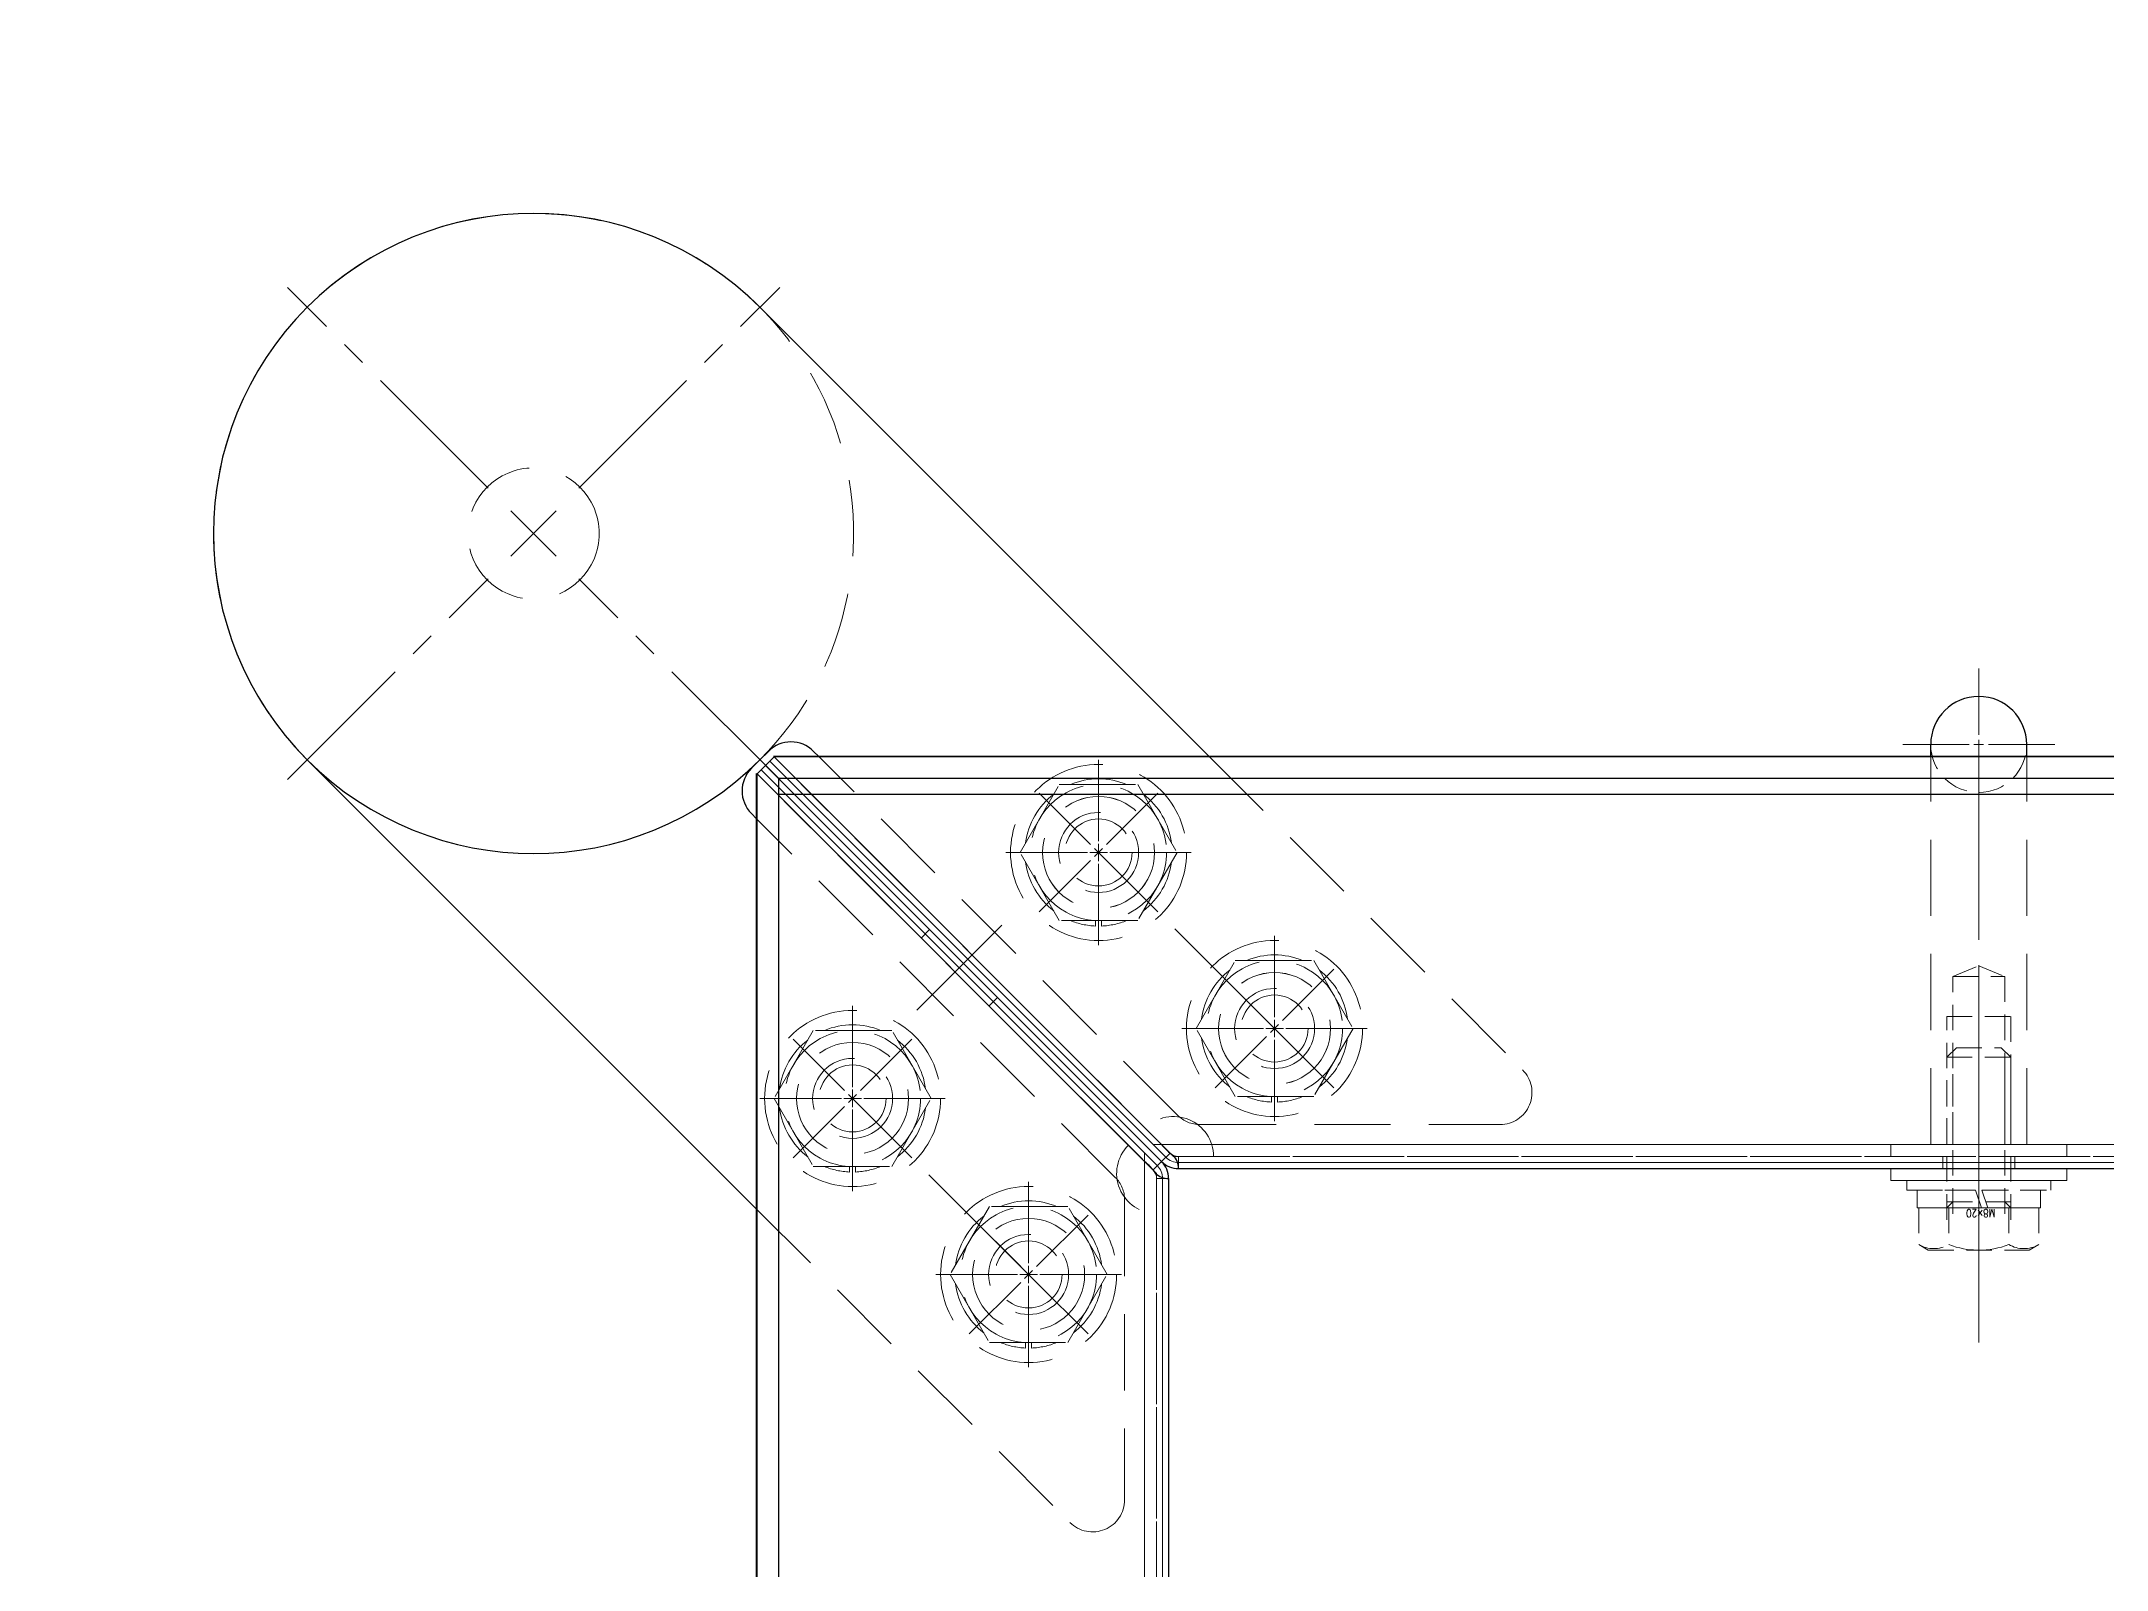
# Model space of a CAD drawing. Header units: millimetres. Extents: x 0 to 51411, y 0 to 16902.
# Drawn here: x 1882.2 to 2140.3, y 8802 to 8993 of the extents above; entities that cross this region are included whole.
import ezdxf

# ---------------------------------------------------------------- set-up
doc = ezdxf.new("R2010")
doc.units = ezdxf.units.MM
doc.linetypes.add('CENTER2', pattern=[28.575, 19.05, -3.175, 3.175, -3.175])
doc.linetypes.add('HIDDEN2', pattern=[4.7625, 3.175, -1.5875])
for name, color, linetype, lineweight in [('01_外形線', 7, 'Continuous', 25), ('03_かくれ線', 6, 'HIDDEN2', 13), ('04_中心線', 1, 'CENTER2', 9)]:
    doc.layers.add(name, color=color, linetype=linetype, lineweight=lineweight)
doc.layers.add('10_補助線', color=8, linetype='Continuous', lineweight=13, plot=False)
doc.styles.add('寸法用', font='simplex.shx', dxfattribs={"width": 0.8, "bigfont": '@extfont2.shx'})

# ---------------------------------------------------------------- blocks, each defined once
blk = doc.blocks.new('*U531')
at = {"layer": '04_中心線', "color": 0, "linetype": 'CENTER2', "transparency": 16777216}
for p, q in [((0, 2.2), (0, 11.59)), ((-11.59, 0), (-2.2, 0)), ((2.2, 0), (11.59, 0)), ((0, -11.59), (0, -2.2))]:
    blk.add_line(p, q, dxfattribs=at)
at = {"layer": '04_中心線', "color": 0, "linetype": 'Continuous', "transparency": 16777216}
for p, q in [((-1.1, 0), (1.1, 0)), ((0, -1.1), (0, 1.1))]:
    blk.add_line(p, q, dxfattribs=at)
blk = doc.blocks.new('*U532')
at = {"layer": '04_中心線', "color": 0, "linetype": 'CENTER2', "transparency": 16777216}
for p, q in [((0, 2.2), (0, 11.59)), ((-11.59, 0), (-2.2, 0)), ((2.2, 0), (11.59, 0)), ((0, -11.59), (0, -2.2))]:
    blk.add_line(p, q, dxfattribs=at)
at = {"layer": '04_中心線', "color": 0, "linetype": 'Continuous', "transparency": 16777216}
for p, q in [((-1.1, 0), (1.1, 0)), ((0, -1.1), (0, 1.1))]:
    blk.add_line(p, q, dxfattribs=at)
blk = doc.blocks.new('*U537')
at = {"layer": '04_中心線', "color": 0, "linetype": 'CENTER2', "transparency": 16777216}
for p, q in [((0, 8), (0, 43.5)), ((-43.5, 0), (-8, 0)), ((8, 0), (43.5, 0)), ((0, -43.5), (0, -8))]:
    blk.add_line(p, q, dxfattribs=at)
at = {"layer": '04_中心線', "color": 0, "linetype": 'Continuous', "transparency": 16777216}
for p, q in [((0, -4), (0, 4)), ((-4, 0), (4, 0))]:
    blk.add_line(p, q, dxfattribs=at)
blk = doc.blocks.new('*U535')
at = {"layer": '04_中心線', "color": 0, "linetype": 'CENTER2', "transparency": 16777216}
for p, q in [((0, 1.4), (0, 10.5)), ((-10.5, 0), (-1.4, 0)), ((1.4, 0), (10.5, 0)), ((0, -10.5), (0, -1.4))]:
    blk.add_line(p, q, dxfattribs=at)
at = {"layer": '04_中心線', "color": 0, "linetype": 'Continuous', "transparency": 16777216}
for p, q in [((-0.7, 0), (0.7, 0)), ((0, -0.7), (0, 0.7))]:
    blk.add_line(p, q, dxfattribs=at)
blk = doc.blocks.new('*U536')
at = {"layer": '04_中心線', "color": 0, "linetype": 'CENTER2', "transparency": 16777216}
for p, q in [((0, 1.4), (0, 10.5)), ((-10.5, 0), (-1.4, 0)), ((1.4, 0), (10.5, 0)), ((0, -10.5), (0, -1.4))]:
    blk.add_line(p, q, dxfattribs=at)
at = {"layer": '04_中心線', "color": 0, "linetype": 'Continuous', "transparency": 16777216}
for p, q in [((-0.7, 0), (0.7, 0)), ((0, -0.7), (0, 0.7))]:
    blk.add_line(p, q, dxfattribs=at)
blk = doc.blocks.new('*U509')
at = {"layer": '04_中心線', "color": 0, "linetype": 'CENTER2', "transparency": 16777216}
for p, q in [((0, 1.4), (0, 10.5)), ((-10.5, 0), (-1.4, 0)), ((1.4, 0), (10.5, 0)), ((0, -10.5), (0, -1.4))]:
    blk.add_line(p, q, dxfattribs=at)
at = {"layer": '04_中心線', "color": 0, "linetype": 'Continuous', "transparency": 16777216}
for p, q in [((-0.7, 0), (0.7, 0)), ((0, -0.7), (0, 0.7))]:
    blk.add_line(p, q, dxfattribs=at)
blk = doc.blocks.new('*U505')
at = {"layer": '04_中心線', "color": 0, "linetype": 'CENTER2', "transparency": 16777216}
for p, q in [((0, 1.4), (0, 10.5)), ((-10.5, 0), (-1.4, 0)), ((1.4, 0), (10.5, 0)), ((0, -10.5), (0, -1.4))]:
    blk.add_line(p, q, dxfattribs=at)
at = {"layer": '04_中心線', "color": 0, "linetype": 'Continuous', "transparency": 16777216}
for p, q in [((-0.7, 0), (0.7, 0)), ((0, -0.7), (0, 0.7))]:
    blk.add_line(p, q, dxfattribs=at)
blk = doc.blocks.new('*U529')
at = {"layer": '04_中心線', "color": 0, "linetype": 'CENTER2', "transparency": 16777216}
for p, q in [((0, 8), (0, 43.5)), ((-43.5, 0), (-8, 0)), ((8, 0), (43.5, 0)), ((0, -43.5), (0, -8))]:
    blk.add_line(p, q, dxfattribs=at)
at = {"layer": '04_中心線', "color": 0, "linetype": 'Continuous', "transparency": 16777216}
for p, q in [((0, -4), (0, 4)), ((-4, 0), (4, 0))]:
    blk.add_line(p, q, dxfattribs=at)
blk = doc.blocks.new('*U530')
at = {"layer": '04_中心線', "color": 0, "linetype": 'CENTER2', "transparency": 16777216}
for p, q in [((0, 1.4), (0, 10.5)), ((-10.5, 0), (-1.4, 0)), ((1.4, 0), (10.5, 0)), ((0, -10.5), (0, -1.4))]:
    blk.add_line(p, q, dxfattribs=at)
at = {"layer": '04_中心線', "color": 0, "linetype": 'Continuous', "transparency": 16777216}
for p, q in [((-0.7, 0), (0.7, 0)), ((0, -0.7), (0, 0.7))]:
    blk.add_line(p, q, dxfattribs=at)
blk = doc.blocks.new('*U528')
at = {"layer": '04_中心線', "color": 0, "linetype": 'CENTER2', "transparency": 16777216}
for p, q in [((0, 1.4), (0, 10.5)), ((-10.5, 0), (-1.4, 0)), ((1.4, 0), (10.5, 0)), ((0, -10.5), (0, -1.4))]:
    blk.add_line(p, q, dxfattribs=at)
at = {"layer": '04_中心線', "color": 0, "linetype": 'Continuous', "transparency": 16777216}
for p, q in [((-0.7, 0), (0.7, 0)), ((0, -0.7), (0, 0.7))]:
    blk.add_line(p, q, dxfattribs=at)
blk = doc.blocks.new('*U553')
at = {"layer": '04_中心線', "color": 0, "linetype": 'CENTER2', "transparency": 16777216}
for p, q in [((0, 1.4), (0, 10.5)), ((-10.5, 0), (-1.4, 0)), ((1.4, 0), (10.5, 0)), ((0, -10.5), (0, -1.4))]:
    blk.add_line(p, q, dxfattribs=at)
at = {"layer": '04_中心線', "color": 0, "linetype": 'Continuous', "transparency": 16777216}
for p, q in [((-0.7, 0), (0.7, 0)), ((0, -0.7), (0, 0.7))]:
    blk.add_line(p, q, dxfattribs=at)
blk = doc.blocks.new('*U552')
at = {"layer": '04_中心線', "color": 0, "linetype": 'CENTER2', "transparency": 16777216}
for p, q in [((0, 1.4), (0, 10.5)), ((-10.5, 0), (-1.4, 0)), ((1.4, 0), (10.5, 0)), ((0, -10.5), (0, -1.4))]:
    blk.add_line(p, q, dxfattribs=at)
at = {"layer": '04_中心線', "color": 0, "linetype": 'Continuous', "transparency": 16777216}
for p, q in [((-0.7, 0), (0.7, 0)), ((0, -0.7), (0, 0.7))]:
    blk.add_line(p, q, dxfattribs=at)
blk = doc.blocks.new('*U548')
at = {"layer": '04_中心線', "color": 0, "linetype": 'CENTER2', "transparency": 16777216}
for p, q in [((0, 2.2), (0, 11.59)), ((-11.59, 0), (-2.2, 0)), ((2.2, 0), (11.59, 0)), ((0, -11.59), (0, -2.2))]:
    blk.add_line(p, q, dxfattribs=at)
at = {"layer": '04_中心線', "color": 0, "linetype": 'Continuous', "transparency": 16777216}
for p, q in [((-1.1, 0), (1.1, 0)), ((0, -1.1), (0, 1.1))]:
    blk.add_line(p, q, dxfattribs=at)
blk = doc.blocks.new('*U549')
at = {"layer": '04_中心線', "color": 0, "linetype": 'CENTER2', "transparency": 16777216}
for p, q in [((0, 2.2), (0, 11.59)), ((-11.59, 0), (-2.2, 0)), ((2.2, 0), (11.59, 0)), ((0, -11.59), (0, -2.2))]:
    blk.add_line(p, q, dxfattribs=at)
at = {"layer": '04_中心線', "color": 0, "linetype": 'Continuous', "transparency": 16777216}
for p, q in [((-1.1, 0), (1.1, 0)), ((0, -1.1), (0, 1.1))]:
    blk.add_line(p, q, dxfattribs=at)
blk = doc.blocks.new('*U525')
at = {"layer": '04_中心線', "color": 0, "linetype": 'CENTER2', "transparency": 16777216}
for p, q in [((0, 1.2), (0, 9.5)), ((-9.5, 0), (-1.2, 0)), ((1.2, 0), (9.5, 0)), ((0, -9.5), (0, -1.2))]:
    blk.add_line(p, q, dxfattribs=at)
at = {"layer": '04_中心線', "color": 0, "linetype": 'Continuous', "transparency": 16777216}
for p, q in [((-0.6, 0), (0.6, 0)), ((0, -0.6), (0, 0.6))]:
    blk.add_line(p, q, dxfattribs=at)

msp = doc.modelspace()

# ---------------------------------------------------------------- linework, layer by layer
at = {"layer": '01_外形線'}
for p, q in [((1971.963, 8959.76), (2028.118, 8903.605)), ((1915.395, 8903.192), (1971.55, 8847.037)), ((1970.904, 8902.133), (1971.963, 8903.192)), ((1973.022, 8904.251), (1971.963, 8903.192)), ((1972.674, 8902.485), (1973.734, 8903.545)), ((1973.734, 8903.545), (2022.171, 8855.109)), ((2874.851, 8903.545), (1973.734, 8903.545)), ((1973.734, 8903.545), (2022.171, 8855.109)), ((1978.679, 8904.251), (1979.325, 8903.605)), ((2118.292, 8903.609), (2118.292, 8905.109)), ((2130.292, 8903.609), (2130.292, 8905.109)), ((1972.674, 8902.485), (1971.613, 8901.424)), ((1971.613, 8901.424), (2020.05, 8852.987)), ((1971.613, 8000.308), (1971.613, 8901.424)), ((1971.613, 8901.424), (2020.05, 8852.987)), ((1972.674, 8902.485), (2022.171, 8852.987)), ((1972.674, 8902.485), (2022.171, 8852.987)), ((2874.292, 8898.866), (1974.292, 8898.866)), ((1970.904, 8896.476), (1971.55, 8895.83)), ((2024.292, 8852.109), (2824.292, 8852.109)), ((2023.05, 8850.866), (2023.05, 8050.866))]:
    msp.add_line(p, q, dxfattribs=at)
for points in [[(2874.851, 8903.545), (2874.914, 8903.609), (1973.671, 8903.609), (1973.734, 8903.545)], [(1971.613, 8000.308), (1971.55, 8000.245), (1971.55, 8901.487), (1971.613, 8901.424)]]:
    msp.add_lwpolyline(points, dxfattribs=at)
msp.add_lwpolyline([(1984.292, 8000.866), (2864.292, 8000.866, 0.4142136), (2874.292, 8010.866), (2874.292, 8900.866), (1974.292, 8900.866), (1974.292, 8010.866, 0.4142136)], format="xyb", close=True, dxfattribs=at)
for centre, radius, start, end in [((1943.679, 8931.476), 40, 45, 315), ((2124.292, 8905.109), 6, 0, 180), ((1975.851, 8901.422), 4, 45, 135), ((1973.733, 8899.304), 4, 135, 225), ((2028.873, 8860.709), 8.734, 219.88575, 233.02791), ((2022.138, 8852.167), 2.155, 358.45125, 46.55529), ((2014.449, 8846.285), 8.734, 36.97209, 50.11425), ((2022.992, 8853.02), 2.155, 223.44471, 271.54875), ((2020.05, 8850.866), 3, 0, 45), ((2024.292, 8855.109), 3, 225, 270)]:
    msp.add_arc(centre, radius, start, end, dxfattribs=at)
at = {"layer": '03_かくれ線', "ltscale": 3}
for p, q in [((2024.153, 8858.777), (1979.325, 8903.605)), ((2028.118, 8903.605), (2067.29, 8864.434)), ((2118.292, 8855.109), (2118.292, 8903.609)), ((2130.292, 8855.109), (2130.292, 8903.609)), ((2016.378, 8851.002), (1971.55, 8895.83)), ((2026.982, 8857.605), (2064.461, 8857.605)), ((2024.292, 8853.609), (2824.292, 8853.609)), ((2119.792, 8852.109), (2119.792, 8853.609)), ((2128.792, 8852.109), (2128.792, 8853.609)), ((2021.55, 8850.866), (2021.55, 8050.866)), ((1971.55, 8847.037), (2010.721, 8807.865)), ((2017.55, 8848.174), (2017.55, 8810.694))]:
    msp.add_line(p, q, dxfattribs=at)
at = {"layer": '03_かくれ線'}
for p, q in [((1993.18, 8881.979), (1992.119, 8880.918)), ((2001.664, 8873.492), (2000.603, 8872.432))]:
    msp.add_line(p, q, dxfattribs=at)
at = {"layer": '03_かくれ線', "ltscale": 3}
for points in [[(1973.734, 8903.545), (2020.136, 8857.144, -0.6681786), (2028.671, 8853.609), (2819.914, 8853.609, -0.6681786), (2828.449, 8857.144), (2874.851, 8903.545)], [(1971.613, 8901.424), (2018.014, 8855.023, 0.6681786), (2021.55, 8846.487), (2021.55, 8055.245, 0.6681786), (2018.014, 8046.709), (1971.613, 8000.308)]]:
    msp.add_lwpolyline(points, format="xyb", dxfattribs=at)
for points in [[(2009.385, 8900.109), (2019.2, 8900.109), (2024.107, 8891.609), (2019.2, 8883.109), (2009.385, 8883.109), (2004.477, 8891.609)], [(2031.379, 8878.109), (2041.194, 8878.109), (2046.101, 8869.609), (2041.194, 8861.109), (2031.379, 8861.109), (2026.471, 8869.609)], [(1988.457, 8869.366), (1978.642, 8869.366), (1973.735, 8860.866), (1978.642, 8852.366), (1988.457, 8852.366), (1993.365, 8860.866)], [(2113.292, 8853.609), (2135.292, 8853.609), (2135.292, 8855.109), (2113.292, 8855.109)], [(2010.457, 8847.366), (2000.642, 8847.366), (1995.735, 8838.866), (2000.642, 8830.366), (2010.457, 8830.366), (2015.365, 8838.866)]]:
    msp.add_lwpolyline(points, close=True, dxfattribs=at)
for points in [[(2013.917, 8883.109), (2013.917, 8882.416)], [(2014.667, 8883.109), (2014.667, 8882.416)], [(2035.911, 8861.109), (2035.911, 8860.416)], [(2036.661, 8861.109), (2036.661, 8860.416)], [(1983.175, 8852.366), (1983.175, 8851.674)], [(1983.925, 8852.366), (1983.925, 8851.674)], [(2005.175, 8830.366), (2005.175, 8829.674)], [(2005.925, 8830.366), (2005.925, 8829.674)]]:
    msp.add_lwpolyline(points, dxfattribs=at)
at = {"layer": '03_かくれ線'}
for points in [[(2121.042, 8876.109), (2124.292, 8877.455), (2127.542, 8876.109)], [(2121.042, 8855.109), (2121.042, 8876.109), (2127.542, 8876.109), (2127.542, 8855.109)], [(2120.292, 8855.109), (2120.292, 8871.109), (2128.292, 8871.109), (2128.292, 8855.109)], [(2120.292, 8866.009), (2121.492, 8867.209)], [(2121.492, 8867.209), (2127.092, 8867.209)], [(2128.292, 8866.009), (2127.092, 8867.209)], [(2120.292, 8866.009), (2128.292, 8866.009)], [(2120.292, 8845.709), (2120.292, 8864.509)], [(2121.042, 8846.459), (2121.042, 8865.259)], [(2127.542, 8846.459), (2127.542, 8865.259)], [(2128.292, 8845.709), (2128.292, 8864.509)], [(2116.592, 8849.409), (2123.892, 8849.409)], [(2116.592, 8849.409), (2116.592, 8847.209)], [(2123.892, 8849.409), (2124.62, 8847.209)], [(2124.692, 8849.409), (2131.992, 8849.409)], [(2124.692, 8849.409), (2125.42, 8847.209)], [(2131.992, 8847.209), (2131.992, 8849.409)], [(2116.592, 8847.209), (2124.62, 8847.209)], [(2131.798, 8847.209), (2116.787, 8847.209)], [(2116.787, 8847.209), (2116.787, 8842.605)], [(2116.787, 8847.209), (2131.798, 8847.209)], [(2128.292, 8847.959), (2120.292, 8847.959)], [(2121.042, 8847.959), (2120.292, 8847.209)], [(2120.54, 8847.209), (2120.54, 8842.605)], [(2125.42, 8847.209), (2131.992, 8847.209)], [(2127.542, 8847.959), (2128.292, 8847.209)], [(2128.045, 8847.209), (2128.045, 8842.605)], [(2131.798, 8847.209), (2131.798, 8842.605)], [(2116.787, 8842.605), (2117.992, 8841.909)], [(2117.992, 8841.909), (2130.592, 8841.909)], [(2131.798, 8842.605), (2130.592, 8841.909)]]:
    msp.add_lwpolyline(points, dxfattribs=at)
for points in [[(2113.292, 8850.609), (2135.292, 8850.609), (2135.292, 8852.109), (2113.292, 8852.109)], [(2133.292, 8850.609), (2115.292, 8850.609), (2115.292, 8849.409), (2133.292, 8849.409)]]:
    msp.add_lwpolyline(points, close=True, dxfattribs=at)
for points in [[(2116.787, 8842.605, 0.2679491), (2120.54, 8842.605)], [(2120.54, 8842.605, 0.1854692), (2128.045, 8842.605)], [(2128.045, 8842.605, 0.2679491), (2131.798, 8842.605)]]:
    msp.add_lwpolyline(points, format="xyb", dxfattribs=at)
at = {"layer": '03_かくれ線', "ltscale": 3}
for centre, radius in [((1943.679, 8931.476), 8.2), ((1943.679, 8931.476), 8.2), ((2014.292, 8891.609), 11), ((2014.292, 8891.609), 8.5), ((2014.289, 8891.605), 7), ((2014.292, 8891.609), 7), ((2014.292, 8891.609), 5), ((2014.292, 8891.609), 4.188), ((2036.286, 8869.609), 11), ((2036.286, 8869.609), 8.5), ((2036.289, 8869.605), 7), ((2036.292, 8869.609), 7), ((2036.286, 8869.609), 5), ((1983.55, 8860.866), 11), ((2036.286, 8869.609), 4.188), ((1983.55, 8860.866), 8.5), ((1983.55, 8860.866), 7), ((1983.55, 8860.866), 7), ((1983.55, 8860.866), 5), ((1983.55, 8860.866), 4.188), ((2005.55, 8838.866), 11), ((2005.55, 8838.866), 8.5), ((2005.55, 8838.866), 7), ((2005.55, 8838.866), 7), ((2005.55, 8838.866), 5), ((2005.55, 8838.866), 4.188)]:
    msp.add_circle(centre, radius, dxfattribs=at)
for centre, radius, start, end in [((1943.679, 8931.476), 40, 315, 225), ((2014.292, 8891.609), 9.2, 67.50502, 112.49498), ((2014.292, 8891.609), 9.2, 127.50502, 172.49498), ((2014.292, 8891.609), 9.2, 7.50502, 52.49498), ((2014.292, 8891.609), 9.2, 187.50502, 232.49498), ((2014.292, 8891.609), 9.2, 307.50502, 352.49498), ((2014.292, 8891.609), 9.2, 247.50502, 267.66393), ((2014.292, 8891.609), 9.2, 272.33607, 292.49498), ((2036.286, 8869.609), 9.2, 127.50502, 172.49498), ((2036.286, 8869.609), 9.2, 67.50502, 112.49498), ((2036.286, 8869.609), 9.2, 7.50502, 52.49498), ((1983.55, 8860.866), 9.2, 67.50502, 112.49498), ((1983.55, 8860.866), 9.2, 127.50502, 172.49498), ((1983.55, 8860.866), 9.2, 7.50502, 52.49498), ((2036.286, 8869.609), 9.2, 187.50502, 232.49498), ((2036.286, 8869.609), 9.2, 307.50502, 352.49498), ((2064.461, 8861.605), 4, 270, 45), ((1983.55, 8860.866), 9.2, 187.50502, 232.49498), ((1983.55, 8860.866), 9.2, 307.50502, 352.49498), ((2026.982, 8861.605), 4, 225, 270), ((2036.286, 8869.609), 9.2, 247.50502, 267.66393), ((2036.286, 8869.609), 9.2, 272.33607, 292.49498), ((1983.55, 8860.866), 9.2, 247.50502, 267.66393), ((1983.55, 8860.866), 9.2, 272.33607, 292.49498), ((2013.55, 8848.174), 4, 0, 45), ((2005.55, 8838.866), 9.2, 127.50502, 172.49498), ((2005.55, 8838.866), 9.2, 67.50502, 112.49498), ((2005.55, 8838.866), 9.2, 7.50502, 52.49498), ((2005.55, 8838.866), 9.2, 187.50502, 232.49498), ((2005.55, 8838.866), 9.2, 307.50502, 352.49498), ((2005.55, 8838.866), 9.2, 247.50502, 267.66393), ((2005.55, 8838.866), 9.2, 272.33607, 292.49498), ((2013.55, 8810.694), 4, 225, 0)]:
    msp.add_arc(centre, radius, start, end, dxfattribs=at)
at = {"layer": '03_かくれ線'}
for centre, radius, start, end in [((2124.292, 8905.109), 6, 180, 0), ((2024.292, 8855.109), 1.5, 225, 270), ((2020.05, 8850.866), 1.5, 0, 45)]:
    msp.add_arc(centre, radius, start, end, dxfattribs=at)
at = {"layer": '04_中心線'}
for p, q in [((2124.292, 8852.109), (2124.292, 8905.109)), ((2037.289, 8868.605), (2014.289, 8891.605)), ((1991.589, 8871.902), (2002.195, 8882.509)), ((2124.292, 8830.359), (2124.292, 8875.359)), ((2006.55, 8837.866), (1983.55, 8860.866))]:
    msp.add_line(p, q, dxfattribs=at)
msp.add_lwpolyline([(2124.292, 8840.409), (2124.292, 8865.709)], dxfattribs=at)
at = {"layer": '10_補助線'}
for p, q in [((1973.204, 8903.015), (2022.701, 8853.518)), ((1972.143, 8901.954), (2021.641, 8852.457)), ((1997.422, 8877.736), (1996.362, 8876.675)), ((2020.05, 8854.048), (2020.05, 8048.745)), ((2021.11, 8855.109), (2826.414, 8855.109)), ((2022.171, 8852.987), (2023.232, 8854.048)), ((2024.292, 8853.609), (2024.292, 8852.109)), ((2022.171, 8852.987), (2021.11, 8851.927)), ((2024.292, 8852.859), (2824.292, 8852.859)), ((2021.55, 8850.866), (2023.05, 8850.866)), ((2022.3, 8850.866), (2022.3, 8050.866))]:
    msp.add_line(p, q, dxfattribs=at)
for points in [[(2020.136, 8857.144), (2023.671, 8853.609), (2028.671, 8853.609)], [(2018.014, 8855.023), (2021.55, 8851.487), (2021.55, 8846.487)]]:
    msp.add_lwpolyline(points, dxfattribs=at)
for centre, start, end in [((2020.05, 8850.866), 0, 45), ((2024.292, 8855.109), 225, 270)]:
    msp.add_arc(centre, 2.25, start, end, dxfattribs=at)

# ---------------------------------------------------------------- block references
at = {"layer": '04_中心線', "linetype": 'CENTER2'}
for name, p, rotation in [('*U537', (1943.679, 8931.476), 44.99999999999984), ('*U529', (1943.679, 8931.476), 44.99999999999675), ('*U525', (2124.292, 8905.109), 89.99999999999999), ('*U530', (2014.289, 8891.605), 44.99999999999675), ('*U553', (2014.292, 8891.609), 180), ('*U528', (2036.289, 8869.605), 44.99999999999675), ('*U552', (2036.292, 8869.609), 180), ('*U535', (1983.55, 8860.866), 44.99999999999984), ('*U509', (1983.55, 8860.866), 89.99999999999999), ('*U536', (2005.55, 8838.866), 44.99999999999984), ('*U505', (2005.55, 8838.866), 89.99999999999999)]:
    msp.add_blockref(name, p, dxfattribs=dict(at, rotation=rotation))
for name, p in [('*U548', (2014.292, 8891.609)), ('*U549', (2036.286, 8869.609)), ('*U531', (1983.55, 8860.866)), ('*U532', (2005.55, 8838.866))]:
    msp.add_blockref(name, p, dxfattribs=at)

# ---------------------------------------------------------------- texts
at = {"layer": '03_かくれ線', "style": '寸法用', "width": 0.8}
msp.add_text('M8×20', height=1, rotation=180, dxfattribs=at).set_placement((2126.355, 8847.009))

doc.saveas('drawing.dxf')
